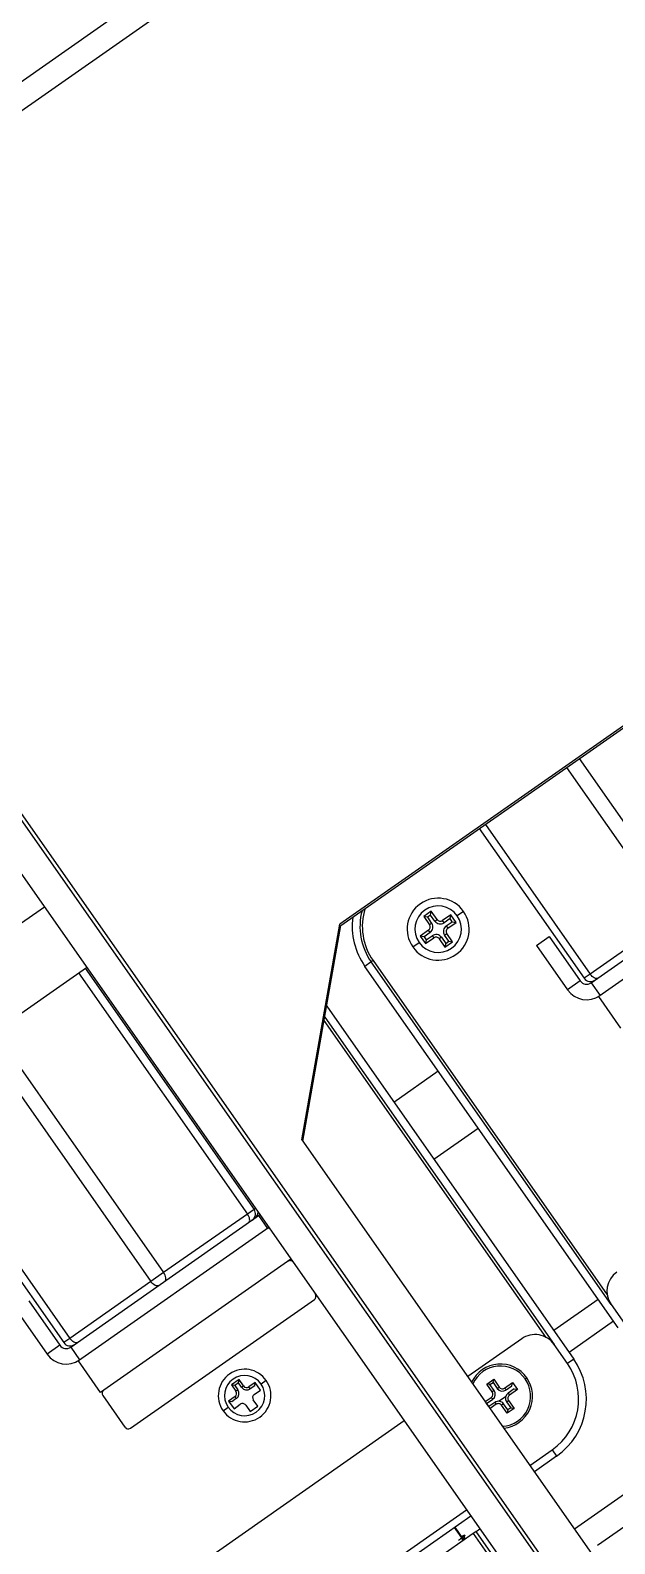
# Model space of a CAD drawing. Header units: millimetres. Extents: x 152904052 to 153933663, y 538271515 to 539240469.
# Drawn here: x 153465562 to 153465637.5, y 538578780.8 to 538578976.3 of the extents above; entities that cross this region are included whole.
import ezdxf

# ---------------------------------------------------------------- set-up
doc = ezdxf.new("R2010")
doc.units = ezdxf.units.MM
doc.layers.add('POWR', color=5, linetype='Continuous')

msp = doc.modelspace()

# ---------------------------------------------------------------- linework, layer by layer
at = {"layer": 'POWR', "color": 7}
for p, q in [((153465729.47, 538579087.66), (153464884.93, 538578496.3)), ((153465731.25, 538579085.12), (153464886.71, 538578493.76)), ((153465733.09, 538578952.61), (153465602.02, 538578860.84)), ((153465602.14, 538578860.67), (153465733.2, 538578952.45)), ((153465517.86, 538578935.7), (153465704.5, 538578669.15)), ((153465704.91, 538578669.44), (153465518.27, 538578935.99)), ((153465514.59, 538578933.41), (153465701.23, 538578666.86)), ((153465632.89, 538578882.21), (153465646.43, 538578862.87)), ((153465631.25, 538578881.06), (153465644.79, 538578861.73)), ((153465620.78, 538578873.72), (153465634.31, 538578854.39)), ((153465619.99, 538578873.18), (153465633.53, 538578853.85)), ((153465634.43, 538578853.26), (153465658.68, 538578870.24)), ((153465659.99, 538578868.71), (153465635.42, 538578851.5)), ((153465563.86, 538578863.05), (153465441.23, 538578777.18)), ((153465613.8, 538578862.5), (153465612.82, 538578861.81)), ((153465613.72, 538578862.01), (153465613.31, 538578861.72)), ((153465613.72, 538578862.01), (153465613.8, 538578862.5)), ((153465614.26, 538578861.23), (153465613.72, 538578862.01)), ((153465614.55, 538578861.43), (153465613.8, 538578862.5)), ((153465616.31, 538578862.05), (153465615.25, 538578861.31)), ((153465616.22, 538578861.56), (153465616.31, 538578862.05)), ((153465617, 538578861.07), (153465616.31, 538578862.05)), ((153465617.97, 538578862.48), (153465617.15, 538578861.91)), ((153465597.11, 538578832.98), (153465602.02, 538578860.84)), ((153465597.23, 538578832.82), (153465602.14, 538578860.67)), ((153465613.44, 538578860.05), (153465612.38, 538578859.3)), ((153465612.82, 538578861.81), (153465613.57, 538578860.74)), ((153465613.31, 538578861.72), (153465612.82, 538578861.81)), ((153465613.31, 538578861.72), (153465613.85, 538578860.94)), ((153465613.65, 538578859.76), (153465613.44, 538578860.05)), ((153465613.85, 538578860.94), (153465613.57, 538578860.74)), ((153465614.26, 538578861.23), (153465614.55, 538578861.43)), ((153465615.45, 538578861.02), (153465615.25, 538578861.31)), ((153465616.22, 538578861.56), (153465615.45, 538578861.02)), ((153465615.73, 538578860.61), (153465616.51, 538578861.16)), ((153465615.73, 538578860.61), (153465615.93, 538578860.32)), ((153465615.93, 538578860.32), (153465617, 538578861.07)), ((153465616.51, 538578861.16), (153465616.22, 538578861.56)), ((153465616.51, 538578861.16), (153465617, 538578861.07)), ((153465644.79, 538578861.73), (153465634.31, 538578854.39)), ((153465611.41, 538578857.89), (153465612.23, 538578858.46)), ((153465612.38, 538578859.3), (153465613.07, 538578858.32)), ((153465612.87, 538578859.21), (153465612.38, 538578859.3)), ((153465613.65, 538578859.76), (153465612.87, 538578859.21)), ((153465612.87, 538578859.21), (153465613.15, 538578858.81)), ((153465613.07, 538578858.32), (153465614.13, 538578859.06)), ((153465613.15, 538578858.81), (153465613.07, 538578858.32)), ((153465613.15, 538578858.81), (153465613.93, 538578859.35)), ((153465613.93, 538578859.35), (153465614.13, 538578859.06)), ((153465615.12, 538578859.14), (153465614.83, 538578858.94)), ((153465614.83, 538578858.94), (153465615.57, 538578857.87)), ((153465615.12, 538578859.14), (153465615.66, 538578858.36)), ((153465615.52, 538578859.43), (153465615.81, 538578859.63)), ((153465616.07, 538578858.65), (153465615.52, 538578859.43)), ((153465615.57, 538578857.87), (153465616.56, 538578858.56)), ((153465615.66, 538578858.36), (153465615.57, 538578857.87)), ((153465615.66, 538578858.36), (153465616.07, 538578858.65)), ((153465616.56, 538578858.56), (153465615.81, 538578859.63)), ((153465616.07, 538578858.65), (153465616.56, 538578858.56)), ((153465627.39, 538578858.09), (153465629.03, 538578859.24)), ((153465627.39, 538578858.09), (153465631.4, 538578852.36)), ((153465629.03, 538578859.24), (153465633.04, 538578853.5)), ((153465606.29, 538578856.14), (153465606.05, 538578855.96)), ((153465606.29, 538578856.14), (153465636.52, 538578812.97)), ((153465478.01, 538578791.34), (153465569.3, 538578855.26)), ((153465568.27, 538578854.54), (153465590.07, 538578823.41)), ((153465569.13, 538578855.14), (153465590.93, 538578824.01)), ((153465606.05, 538578855.96), (153465605.23, 538578855.39)), ((153465637.92, 538578808.7), (153465605.23, 538578855.39)), ((153465637.02, 538578811.73), (153465606.05, 538578855.96)), ((153465634.31, 538578854.39), (153465633.53, 538578853.85)), ((153465633.04, 538578853.5), (153465631.4, 538578852.36)), ((153465634.43, 538578853.26), (153465635.58, 538578851.62)), ((153465600.3, 538578850.23), (153465632.19, 538578804.68)), ((153465638.29, 538578847.41), (153465635.42, 538578851.5)), ((153465628.65, 538578807.47), (153465599.98, 538578848.42)), ((153465600.05, 538578848.84), (153465629.65, 538578806.57)), ((153465557.46, 538578846.97), (153465579.25, 538578815.84)), ((153465555.82, 538578845.82), (153465577.62, 538578814.69)), ((153465608.96, 538578837.86), (153465614.69, 538578841.88)), ((153465544.56, 538578837.94), (153465566.36, 538578806.81)), ((153465545.35, 538578838.49), (153465567.14, 538578807.36)), ((153465597.11, 538578832.98), (153465677.41, 538578718.3)), ((153465614.12, 538578830.49), (153465619.85, 538578834.5)), ((153465567.26, 538578806.22), (153465591.51, 538578823.2)), ((153465590.07, 538578823.41), (153465579.25, 538578815.84)), ((153465590.93, 538578824.01), (153465590.07, 538578823.41)), ((153465591.1, 538578824.14), (153465590.93, 538578824.01)), ((153465591.51, 538578823.2), (153465592.66, 538578821.56)), ((153465592.82, 538578821.68), (153465568.25, 538578804.47)), ((153465592.66, 538578821.56), (153465592.82, 538578821.68)), ((153465595.69, 538578817.58), (153465571.11, 538578800.38)), ((153465579.25, 538578815.84), (153465577.62, 538578814.69)), ((153465577.62, 538578814.69), (153465567.14, 538578807.36)), ((153465561.86, 538578812.2), (153465565.87, 538578806.47)), ((153465574.97, 538578795.75), (153465598.72, 538578812.38)), ((153465635.34, 538578812.39), (153465629.61, 538578808.37)), ((153465637.02, 538578811.73), (153465638.74, 538578809.27)), ((153465560.22, 538578811.06), (153465564.23, 538578805.32)), ((153465637.32, 538578809.56), (153465631.59, 538578805.54)), ((153465567.14, 538578807.36), (153465566.36, 538578806.81)), ((153465625.47, 538578807.31), (153465618.51, 538578802.43)), ((153465565.87, 538578806.47), (153465564.23, 538578805.32)), ((153465567.26, 538578806.22), (153465568.41, 538578804.59)), ((153465631.37, 538578804.11), (153465629.65, 538578806.57)), ((153465571.11, 538578800.38), (153465568.25, 538578804.47)), ((153465632.19, 538578804.68), (153465631.37, 538578804.11)), ((153465664.15, 538578805.03), (153465632.3, 538578782.73)), ((153465589, 538578802.03), (153465588.02, 538578801.34)), ((153465588.92, 538578801.6), (153465588.44, 538578801.27)), ((153465588.92, 538578801.6), (153465589, 538578802.03)), ((153465589.32, 538578801.04), (153465588.92, 538578801.6)), ((153465589.57, 538578801.21), (153465589, 538578802.03)), ((153465591.09, 538578801.66), (153465590.27, 538578801.09)), ((153465591.01, 538578801.24), (153465591.09, 538578801.66)), ((153465591.78, 538578800.68), (153465591.09, 538578801.66)), ((153465592.5, 538578801.92), (153465591.84, 538578801.46)), ((153465620.96, 538578801.46), (153465621.86, 538578802.09)), ((153465621.67, 538578800.44), (153465620.96, 538578801.46)), ((153465621.38, 538578801.38), (153465620.96, 538578801.46)), ((153465621.38, 538578801.38), (153465621.78, 538578801.66)), ((153465621.92, 538578800.61), (153465621.38, 538578801.38)), ((153465621.78, 538578801.66), (153465621.86, 538578802.09)), ((153465621.78, 538578801.66), (153465622.32, 538578800.89)), ((153465621.86, 538578802.09), (153465622.57, 538578801.07)), ((153465623.27, 538578800.94), (153465624.29, 538578801.66)), ((153465624.22, 538578801.23), (153465624.29, 538578801.66)), ((153465624.29, 538578801.66), (153465624.93, 538578800.76)), ((153465625.92, 538578802.13), (153465626.13, 538578802.27)), ((153465571.4, 538578799.97), (153465574.27, 538578795.87)), ((153465588.47, 538578799.83), (153465587.65, 538578799.26)), ((153465588.02, 538578801.34), (153465588.59, 538578800.53)), ((153465588.44, 538578801.27), (153465588.02, 538578801.34)), ((153465588.64, 538578799.58), (153465588.07, 538578799.18)), ((153465588.44, 538578801.27), (153465588.84, 538578800.7)), ((153465588.64, 538578799.58), (153465588.47, 538578799.83)), ((153465588.84, 538578800.7), (153465588.59, 538578800.53)), ((153465589.32, 538578801.04), (153465589.57, 538578801.21)), ((153465590.44, 538578800.84), (153465590.27, 538578801.09)), ((153465591.01, 538578801.24), (153465590.44, 538578800.84)), ((153465590.96, 538578800.11), (153465591.78, 538578800.68)), ((153465620.77, 538578799.19), (153465621.55, 538578799.74)), ((153465620.95, 538578798.95), (153465621.73, 538578799.49)), ((153465621.73, 538578799.49), (153465621.55, 538578799.74)), ((153465621.92, 538578800.61), (153465621.67, 538578800.44)), ((153465622.32, 538578800.89), (153465622.57, 538578801.07)), ((153465623.4, 538578799.81), (153465622.57, 538578799.23)), ((153465623.45, 538578800.69), (153465623.27, 538578800.94)), ((153465623.45, 538578800.69), (153465624.22, 538578801.23)), ((153465624.5, 538578800.83), (153465623.73, 538578800.29)), ((153465623.73, 538578800.29), (153465623.9, 538578800.04)), ((153465624.93, 538578800.76), (153465623.9, 538578800.04)), ((153465624.5, 538578800.83), (153465624.93, 538578800.76)), ((153465624.87, 538578800.84), (153465624.79, 538578800.78)), ((153465586.93, 538578798.02), (153465587.58, 538578798.48)), ((153465587.65, 538578799.26), (153465588.34, 538578798.27)), ((153465588.07, 538578799.18), (153465587.65, 538578799.26)), ((153465588.34, 538578798.27), (153465589.15, 538578798.85)), ((153465589.85, 538578798.72), (153465590.42, 538578797.9)), ((153465590.42, 538578797.9), (153465591.41, 538578798.59)), ((153465591.41, 538578798.59), (153465590.83, 538578799.41)), ((153465620.95, 538578798.95), (153465620.94, 538578798.95)), ((153465621.23, 538578798.55), (153465620.95, 538578798.95)), ((153465622.01, 538578799.09), (153465621.23, 538578798.55)), ((153465621.23, 538578798.55), (153465621.23, 538578798.54)), ((153465622.18, 538578798.84), (153465621.4, 538578798.29)), ((153465622.01, 538578799.09), (153465622.18, 538578798.84)), ((153465623.13, 538578798.89), (153465622.88, 538578798.72)), ((153465623.6, 538578797.69), (153465622.88, 538578798.72)), ((153465623.67, 538578798.12), (153465623.13, 538578798.89)), ((153465623.53, 538578799.17), (153465623.78, 538578799.35)), ((153465623.53, 538578799.17), (153465624.07, 538578798.4)), ((153465624.5, 538578798.32), (153465623.6, 538578797.69)), ((153465623.67, 538578798.12), (153465623.6, 538578797.69)), ((153465624.07, 538578798.4), (153465623.67, 538578798.12)), ((153465623.78, 538578799.35), (153465624.5, 538578798.32)), ((153465624.07, 538578798.4), (153465624.5, 538578798.32)), ((153465659.51, 538578797.57), (153465635.26, 538578780.59)), ((153465610.32, 538578796.69), (153465570.59, 538578768.88)), ((153465626.54, 538578790.96), (153465629.4, 538578792.97)), ((153465629.98, 538578792.15), (153465627.11, 538578790.14)), ((153465629.4, 538578792.97), (153465629.98, 538578792.15)), ((153465600.32, 538578772.61), (153465618.35, 538578785.23)), ((153465618.92, 538578784.41), (153465600.9, 538578771.79)), ((153465619.21, 538578782.17), (153465605.71, 538578772.72)), ((153465617.95, 538578781.29), (153465616.8, 538578782.92)), ((153465618.02, 538578781.33), (153465616.87, 538578782.97)), ((153465617.98, 538578781.92), (153465617.75, 538578781.72)), ((153465617.81, 538578781.8), (153465617.98, 538578781.92)), ((153465617.98, 538578781.92), (153465618.16, 538578781.99)), ((153465619.6, 538578782.44), (153465619.21, 538578782.17)), ((153465619.21, 538578782.17), (153465625.12, 538578773.73)), ((153465619.6, 538578782.44), (153465620.07, 538578782.77)), ((153465625.51, 538578774), (153465619.6, 538578782.44)), ((153465625.5, 538578774), (153465619.6, 538578782.44)), ((153465619.6, 538578782.44), (153465619.6, 538578782.44)), ((153465618.26, 538578781.5), (153465618.07, 538578781.51))]:
    msp.add_line(p, q, dxfattribs=at)
at = {"layer": 'POWR', "color": 7, "flags": 128}
for points in [[(153465635.31, 538578853.87), (153465635.22, 538578853.83), (153465635.11, 538578853.82), (153465634.98, 538578853.84), (153465634.84, 538578853.9), (153465634.7, 538578853.99), (153465634.56, 538578854.1), (153465634.43, 538578854.24), (153465634.31, 538578854.39)], [(153465590.25, 538578822.32), (153465590.32, 538578822.39), (153465590.36, 538578822.49), (153465590.37, 538578822.61), (153465590.36, 538578822.75), (153465590.32, 538578822.91), (153465590.26, 538578823.08), (153465590.17, 538578823.25), (153465590.07, 538578823.41)], [(153465591.51, 538578823.2), (153465591.66, 538578823.33), (153465591.66, 538578823.33)], [(153465579.44, 538578814.75), (153465579.5, 538578814.82), (153465579.54, 538578814.92), (153465579.56, 538578815.04), (153465579.55, 538578815.18), (153465579.51, 538578815.34), (153465579.44, 538578815.51), (153465579.36, 538578815.68), (153465579.25, 538578815.84)], [(153465578.62, 538578814.18), (153465578.52, 538578814.13), (153465578.41, 538578814.12), (153465578.28, 538578814.15), (153465578.15, 538578814.2), (153465578.01, 538578814.29), (153465577.87, 538578814.4), (153465577.74, 538578814.54), (153465577.62, 538578814.69)], [(153465568.14, 538578806.84), (153465568.05, 538578806.8), (153465567.94, 538578806.79), (153465567.81, 538578806.81), (153465567.67, 538578806.87), (153465567.53, 538578806.95), (153465567.39, 538578807.07), (153465567.26, 538578807.21), (153465567.14, 538578807.36)]]:
    msp.add_lwpolyline(points, dxfattribs=at)
at = {"layer": 'POWR', "color": 7}
for centre, radius, start, end in [((153465614.69, 538578860.19), 4, 35, 215), ((153465612.6, 538578860.55), 8, 165.3149, 215), ((153465612.6, 538578860.55), 7.7, 162.6077, 215), ((153465614.69, 538578860.19), 4, 215, 35), ((153465614.69, 538578860.19), 3, 35, 215), ((153465612.6, 538578860.55), 9, 172.3298, 215), ((153465614.69, 538578860.19), 3, 215, 35), ((153465613.16, 538578860.46), 0.5, 305, 35), ((153465613.16, 538578860.46), 0.851, 305, 35), ((153465614.96, 538578861.72), 0.851, 215, 305), ((153465614.96, 538578861.72), 0.5, 215, 305), ((153465616.22, 538578859.91), 0.851, 125, 215), ((153465616.22, 538578859.91), 0.5, 125, 215), ((153465614.42, 538578858.65), 0.851, 35, 125), ((153465614.42, 538578858.65), 0.5, 35, 125), ((153465633.86, 538578854.08), 3, 215, 305), ((153465633.86, 538578854.08), 1, 215, 305), ((153465634.35, 538578854.42), 1, 215, 305), ((153465590.11, 538578823.44), 1, 305.0109, 35.0109), ((153465590.45, 538578823.68), 1, 305, 357.9683), ((153465590.45, 538578823.68), 1, 305.0035, 358.0471), ((153465595.57, 538578816.89), 0.5, 35, 125), ((153465639.48, 538578813.45), 3, 125, 215), ((153465598.43, 538578812.79), 0.5, 305, 35), ((153465627.19, 538578804.85), 3, 35, 125), ((153465566.69, 538578807.04), 3, 215, 305), ((153465566.69, 538578807.04), 1, 215, 305), ((153465567.18, 538578807.39), 1, 215, 305), ((153465589.71, 538578799.97), 3.4, 35, 215), ((153465622.73, 538578799.89), 4.15, 35, 153.8114), ((153465622.73, 538578799.89), 3.9, 35, 155.8519), ((153465624.82, 538578799.52), 8, 305, 35), ((153465624.82, 538578799.52), 9, 305, 35), ((153465589.71, 538578799.97), 3.4, 215, 35), ((153465589.71, 538578799.97), 2.6, 35, 215), ((153465589.71, 538578799.97), 2.6, 215, 35), ((153465622.73, 538578799.89), 3.9, 274.1481, 35), ((153465622.73, 538578799.89), 4.15, 276.1886, 35), ((153465571.81, 538578800.25), 0.5, 125, 215), ((153465588.18, 538578800.24), 0.5, 305, 35), ((153465588.18, 538578800.24), 0.807, 305, 35), ((153465589.98, 538578801.5), 0.807, 215, 305), ((153465589.98, 538578801.5), 0.5, 215, 305), ((153465591.24, 538578799.7), 0.5, 125, 215), ((153465621.26, 538578800.15), 0.5, 305, 35), ((153465621.26, 538578800.15), 0.807, 305, 35), ((153465622.98, 538578801.35), 0.807, 215, 305), ((153465622.98, 538578801.35), 0.5, 215, 305), ((153465624.19, 538578799.63), 0.807, 125, 215), ((153465624.19, 538578799.63), 0.5, 125, 215), ((153465589.44, 538578798.44), 0.5, 35, 125), ((153465622.47, 538578798.43), 0.807, 35, 125), ((153465622.47, 538578798.43), 0.5, 35, 125), ((153465574.68, 538578796.16), 0.5, 215, 305)]:
    msp.add_arc(centre, radius, start, end, dxfattribs=at)
for points, knots in [([(153465618.14, 538578781.96), (153465618.14, 538578781.95), (153465618.13, 538578781.92), (153465617.86, 538578781.68), (153465617.5, 538578781.39), (153465617.31, 538578781.24)], [0, 0, 0, 0, 0.212902, 0.581197, 1, 1, 1, 1]), ([(153465618.03, 538578781.57), (153465618.05, 538578781.64), (153465618.1, 538578781.78), (153465618.15, 538578781.91), (153465618.17, 538578781.98)], [0, 0, 0, 0, 0.499894, 1, 1, 1, 1]), ([(153465617.75, 538578781.36), (153465617.84, 538578781.41), (153465618.02, 538578781.5), (153465618.1, 538578781.52), (153465618.08, 538578781.46), (153465617.96, 538578781.35), (153465617.9, 538578781.3)], [0, 0, 0, 0, 0.250129, 0.498928, 0.744653, 1, 1, 1, 1])]:
    msp.add_open_spline(points, degree=3, knots=knots, dxfattribs=at)

doc.saveas('drawing.dxf')
